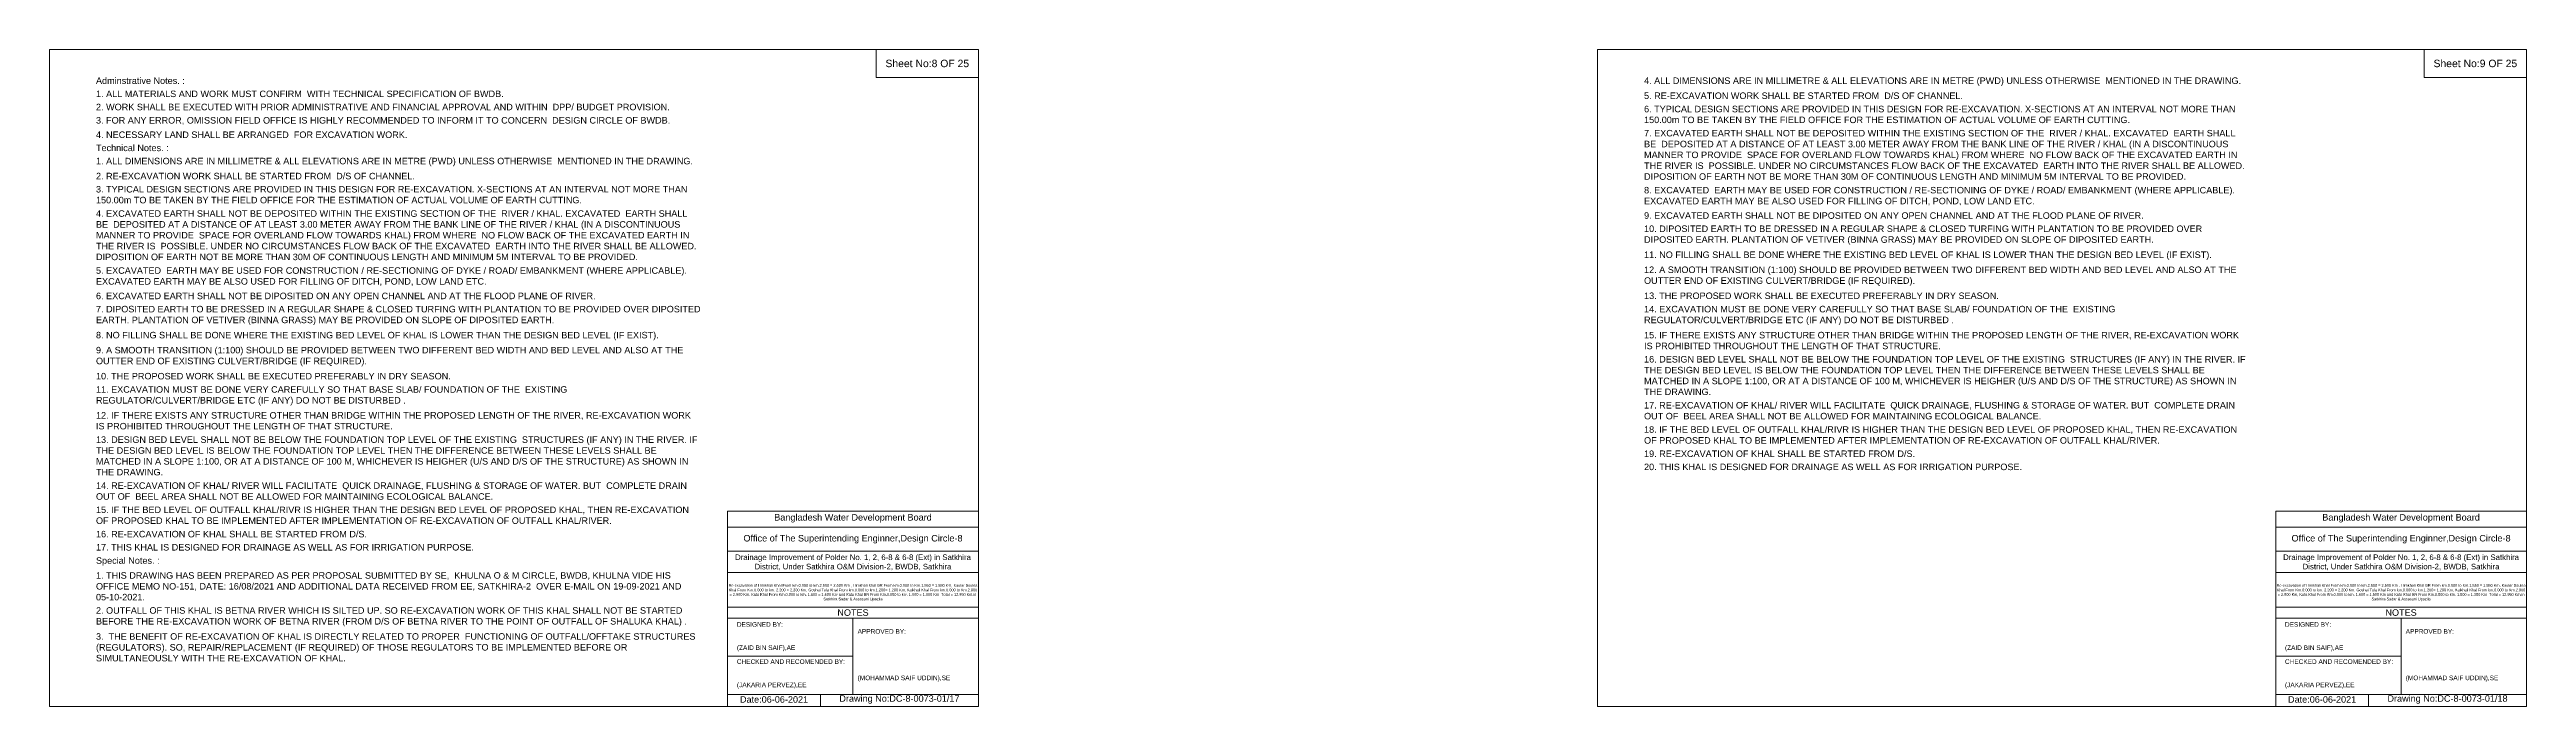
# Model space of a CAD drawing. Header units: inches. Extents: x 93000 to 346000, y -4242 to 0.
# Drawn here: x 170000 to 186000, y -4242 to 0 of the extents above; entities that cross this region are included whole.
import ezdxf

# ---------------------------------------------------------------- set-up
doc = ezdxf.new("R2010")
doc.units = ezdxf.units.IN
doc.header["$LTSCALE"] = 7
doc.header["$MEASUREMENT"] = 0
doc.layers.add('Cross section Data Border', color=7, linetype='Continuous', lineweight=9)
doc.styles.get("Standard").update_dxf_attribs({"font": 'arial.ttf'})

msp = doc.modelspace()

# ---------------------------------------------------------------- linework, layer by layer
at = {"layer": 'Cross section Data Border'}
for points in [[(170000, 0), (176000, 0), (176000, -4242), (170000, -4242)], [(175340, 0), (176000, 0), (176000, -180), (175340, -180)], [(180000, 0), (186000, 0), (186000, -4242), (180000, -4242)], [(185340, 0), (186000, 0), (186000, -180), (185340, -180)]]:
    msp.add_lwpolyline(points, close=True, dxfattribs=at)
for points in [[(174380, -4242), (174380, -2982), (176000, -2982)], [(184380, -4242), (184380, -2982), (186000, -2982)], [(174380, -3084), (176000, -3084)], [(184380, -3084), (186000, -3084)], [(174380, -3240), (176000, -3240)], [(184380, -3240), (186000, -3240)], [(174380, -3378), (176000, -3378)], [(184380, -3378), (186000, -3378)], [(174380, -3600), (176000, -3600)], [(174380, -3672), (176000, -3672)], [(175190, -3672), (175190, -4164)], [(184380, -3600), (186000, -3600)], [(184380, -3672), (186000, -3672)], [(185190, -3672), (185190, -4164)], [(174380, -3918), (175190, -3918)], [(184380, -3918), (185190, -3918)], [(174380, -4164), (176000, -4164)], [(174980, -4164), (174980, -4242)], [(184380, -4164), (186000, -4164)], [(184980, -4164), (184980, -4242)]]:
    msp.add_lwpolyline(points, dxfattribs=at)

# ---------------------------------------------------------------- texts
at = {"layer": 'Cross section Data Border', "attachment_point": 5}
for s, insert, char_height in [('Sheet No:8 OF 25', (175670, -90), 48), ('Sheet No:9 OF 25', (185670, -90), 48), ('Bangladesh Water Development Board', (175190, -3027), 42), ('Bangladesh Water Development Board', (185190, -3027), 42), ('Office of The Superintending Enginner,Design Circle-8', (175190, -3162), 42), ('Office of The Superintending Enginner,Design Circle-8', (185190, -3162), 42)]:
    msp.add_mtext(s, dxfattribs=dict(at, insert=insert, char_height=char_height))
at = {"layer": 'Cross section Data Border'}
for s, insert, char_height, width, attachment_point in [('Adminstrative Notes. :', (170300, -180), 42, 3900, 1), ('1. ALL MATERIALS AND WORK MUST CONFIRM  WITH TECHNICAL SPECIFICATION OF BWDB.', (170300, -265), 42, 3900, 1), ('4. ALL DIMENSIONS ARE IN MILLIMETRE & ALL ELEVATIONS ARE IN METRE (PWD) UNLESS OTHERWISE  MENTIONED IN THE DRAWING.', (180300, -180), 42, 3900, 1), ('5. RE-EXCAVATION WORK SHALL BE STARTED FROM  D/S OF CHANNEL.', (180300, -277), 42, 3900, 1), ('3. FOR ANY ERROR, OMISSION FIELD OFFICE IS HIGHLY RECOMMENDED TO INFORM IT TO CONCERN  DESIGN CIRCLE OF BWDB.', (170300, -436), 42, 3900, 1), ('2. WORK SHALL BE EXECUTED WITH PRIOR ADMINISTRATIVE AND FINANCIAL APPROVAL AND WITHIN  DPP/ BUDGET PROVISION.', (170300, -350), 42, 3900, 1), ('6. TYPICAL DESIGN SECTIONS ARE PROVIDED IN THIS DESIGN FOR RE-EXCAVATION. X-SECTIONS AT AN INTERVAL NOT MORE THAN 150.00m TO BE TAKEN BY THE FIELD OFFICE FOR THE ESTIMATION OF ACTUAL VOLUME OF EARTH CUTTING.', (180300, -363), 42, 3900, 1), ('4. NECESSARY LAND SHALL BE ARRANGED  FOR EXCAVATION WORK. ', (170300, -529), 42, 3900, 1), ('Technical Notes. :', (170300, -614), 42, 3900, 1), ('7. EXCAVATED EARTH SHALL NOT BE DEPOSITED WITHIN THE EXISTING SECTION OF THE  RIVER / KHAL. EXCAVATED  EARTH SHALL BE  DEPOSITED AT A DISTANCE OF AT LEAST 3.00 METER AWAY FROM THE BANK LINE OF THE RIVER / KHAL (IN A DISCONTINUOUS  MANNER TO PROVIDE  SPACE FOR OVERLAND FLOW TOWARDS KHAL) FROM WHERE  NO FLOW BACK OF THE EXCAVATED EARTH IN THE RIVER IS  POSSIBLE. UNDER NO CIRCUMSTANCES FLOW BACK OF THE EXCAVATED  EARTH INTO THE RIVER SHALL BE ALLOWED. DIPOSITION OF EARTH NOT BE MORE THAN 30M OF CONTINUOUS LENGTH AND MINIMUM 5M INTERVAL TO BE PROVIDED.', (180300, -519), 42, 3900, 1), ('2. RE-EXCAVATION WORK SHALL BE STARTED FROM  D/S OF CHANNEL.', (170300, -796), 42, 3900, 1), ('1. ALL DIMENSIONS ARE IN MILLIMETRE & ALL ELEVATIONS ARE IN METRE (PWD) UNLESS OTHERWISE  MENTIONED IN THE DRAWING.', (170300, -699), 42, 3900, 1), ('3. TYPICAL DESIGN SECTIONS ARE PROVIDED IN THIS DESIGN FOR RE-EXCAVATION. X-SECTIONS AT AN INTERVAL NOT MORE THAN 150.00m TO BE TAKEN BY THE FIELD OFFICE FOR THE ESTIMATION OF ACTUAL VOLUME OF EARTH CUTTING.', (170300, -881), 42, 3900, 1), ('8. EXCAVATED  EARTH MAY BE USED FOR CONSTRUCTION / RE-SECTIONING OF DYKE / ROAD/ EMBANKMENT (WHERE APPLICABLE). EXCAVATED EARTH MAY BE ALSO USED FOR FILLING OF DITCH, POND, LOW LAND ETC.', (180300, -887), 42, 3900, 1), ('4. EXCAVATED EARTH SHALL NOT BE DEPOSITED WITHIN THE EXISTING SECTION OF THE  RIVER / KHAL. EXCAVATED  EARTH SHALL BE  DEPOSITED AT A DISTANCE OF AT LEAST 3.00 METER AWAY FROM THE BANK LINE OF THE RIVER / KHAL (IN A DISCONTINUOUS  MANNER TO PROVIDE  SPACE FOR OVERLAND FLOW TOWARDS KHAL) FROM WHERE  NO FLOW BACK OF THE EXCAVATED EARTH IN THE RIVER IS  POSSIBLE. UNDER NO CIRCUMSTANCES FLOW BACK OF THE EXCAVATED  EARTH INTO THE RIVER SHALL BE ALLOWED. DIPOSITION OF EARTH NOT BE MORE THAN 30M OF CONTINUOUS LENGTH AND MINIMUM 5M INTERVAL TO BE PROVIDED.', (170300, -1038), 42, 3900, 1), ('9. EXCAVATED EARTH SHALL NOT BE DIPOSITED ON ANY OPEN CHANNEL AND AT THE FLOOD PLANE OF RIVER.', (180300, -1051), 42, 3900, 1), ('10. DIPOSITED EARTH TO BE DRESSED IN A REGULAR SHAPE & CLOSED TURFING WITH PLANTATION TO BE PROVIDED OVER DIPOSITED EARTH. PLANTATION OF VETIVER (BINNA GRASS) MAY BE PROVIDED ON SLOPE OF DIPOSITED EARTH.\\P', (180300, -1136), 42, 3900, 1), ('5. EXCAVATED  EARTH MAY BE USED FOR CONSTRUCTION / RE-SECTIONING OF DYKE / ROAD/ EMBANKMENT (WHERE APPLICABLE). EXCAVATED EARTH MAY BE ALSO USED FOR FILLING OF DITCH, POND, LOW LAND ETC.', (170300, -1406), 42, 3900, 1), ('12. A SMOOTH TRANSITION (1:100) SHOULD BE PROVIDED BETWEEN TWO DIFFERENT BED WIDTH AND BED LEVEL AND ALSO AT THE OUTTER END OF EXISTING CULVERT/BRIDGE (IF REQUIRED).', (180300, -1401), 42, 3900, 1), ('11. NO FILLING SHALL BE DONE WHERE THE EXISTING BED LEVEL OF KHAL IS LOWER THAN THE DESIGN BED LEVEL (IF EXIST).', (180300, -1304), 42, 3900, 1), ('6. EXCAVATED EARTH SHALL NOT BE DIPOSITED ON ANY OPEN CHANNEL AND AT THE FLOOD PLANE OF RIVER.', (170300, -1570), 42, 3900, 1), ('13. THE PROPOSED WORK SHALL BE EXECUTED PREFERABLY IN DRY SEASON.', (180300, -1569), 42, 3900, 1), ('7. DIPOSITED EARTH TO BE DRESSED IN A REGULAR SHAPE & CLOSED TURFING WITH PLANTATION TO BE PROVIDED OVER DIPOSITED EARTH. PLANTATION OF VETIVER (BINNA GRASS) MAY BE PROVIDED ON SLOPE OF DIPOSITED EARTH.\\P', (170300, -1655), 42, 3900, 1), ('14. EXCAVATION MUST BE DONE VERY CAREFULLY SO THAT BASE SLAB/ FOUNDATION OF THE  EXISTING REGULATOR/CULVERT/BRIDGE ETC (IF ANY) DO NOT BE DISTURBED .\\P', (180300, -1655), 42, 3900, 1), ('8. NO FILLING SHALL BE DONE WHERE THE EXISTING BED LEVEL OF KHAL IS LOWER THAN THE DESIGN BED LEVEL (IF EXIST).', (170300, -1823), 42, 3900, 1), ('9. A SMOOTH TRANSITION (1:100) SHOULD BE PROVIDED BETWEEN TWO DIFFERENT BED WIDTH AND BED LEVEL AND ALSO AT THE OUTTER END OF EXISTING CULVERT/BRIDGE (IF REQUIRED).', (170300, -1920), 42, 3900, 1), ('15. IF THERE EXISTS ANY STRUCTURE OTHER THAN BRIDGE WITHIN THE PROPOSED LENGTH OF THE RIVER, RE-EXCAVATION WORK IS PROHIBITED THROUGHOUT THE LENGTH OF THAT STRUCTURE.', (180300, -1823), 42, 3900, 1), ('16. DESIGN BED LEVEL SHALL NOT BE BELOW THE FOUNDATION TOP LEVEL OF THE EXISTING  STRUCTURES (IF ANY) IN THE RIVER. IF THE DESIGN BED LEVEL IS BELOW THE FOUNDATION TOP LEVEL THEN THE DIFFERENCE BETWEEN THESE LEVELS SHALL BE MATCHED IN A SLOPE 1:100, OR AT A DISTANCE OF 100 M, WHICHEVER IS HEIGHER (U/S AND D/S OF THE STRUCTURE) AS SHOWN IN THE DRAWING.', (180300, -1979), 42, 3900, 1), ('10. THE PROPOSED WORK SHALL BE EXECUTED PREFERABLY IN DRY SEASON.', (170300, -2088), 42, 3900, 1), ('11. EXCAVATION MUST BE DONE VERY CAREFULLY SO THAT BASE SLAB/ FOUNDATION OF THE  EXISTING REGULATOR/CULVERT/BRIDGE ETC (IF ANY) DO NOT BE DISTURBED .\\P', (170300, -2174), 42, 3900, 1), ('12. IF THERE EXISTS ANY STRUCTURE OTHER THAN BRIDGE WITHIN THE PROPOSED LENGTH OF THE RIVER, RE-EXCAVATION WORK IS PROHIBITED THROUGHOUT THE LENGTH OF THAT STRUCTURE.', (170300, -2341), 42, 3900, 1), ('17. RE-EXCAVATION OF KHAL/ RIVER WILL FACILITATE  QUICK DRAINAGE, FLUSHING & STORAGE OF WATER. BUT  COMPLETE DRAIN OUT OF  BEEL AREA SHALL NOT BE ALLOWED FOR MAINTAINING ECOLOGICAL BALANCE.', (180300, -2276), 42, 3900, 1), ('13. DESIGN BED LEVEL SHALL NOT BE BELOW THE FOUNDATION TOP LEVEL OF THE EXISTING  STRUCTURES (IF ANY) IN THE RIVER. IF THE DESIGN BED LEVEL IS BELOW THE FOUNDATION TOP LEVEL THEN THE DIFFERENCE BETWEEN THESE LEVELS SHALL BE MATCHED IN A SLOPE 1:100, OR AT A DISTANCE OF 100 M, WHICHEVER IS HEIGHER (U/S AND D/S OF THE STRUCTURE) AS SHOWN IN THE DRAWING.', (170300, -2498), 42, 3900, 1), ('18. IF THE BED LEVEL OF OUTFALL KHAL/RIVR IS HIGHER THAN THE DESIGN BED LEVEL OF PROPOSED KHAL, THEN RE-EXCAVATION OF PROPOSED KHAL TO BE IMPLEMENTED AFTER IMPLEMENTATION OF RE-EXCAVATION OF OUTFALL KHAL/RIVER.', (180300, -2433), 42, 3900, 1), ('20. THIS KHAL IS DESIGNED FOR DRAINAGE AS WELL AS FOR IRRIGATION PURPOSE.\\P', (180300, -2674), 42, 3900, 1), ('19. RE-EXCAVATION OF KHAL SHALL BE STARTED FROM D/S.', (180300, -2589), 42, 3900, 1), ('14. RE-EXCAVATION OF KHAL/ RIVER WILL FACILITATE  QUICK DRAINAGE, FLUSHING & STORAGE OF WATER. BUT  COMPLETE DRAIN OUT OF  BEEL AREA SHALL NOT BE ALLOWED FOR MAINTAINING ECOLOGICAL BALANCE.', (170300, -2795), 42, 3900, 1), ('15. IF THE BED LEVEL OF OUTFALL KHAL/RIVR IS HIGHER THAN THE DESIGN BED LEVEL OF PROPOSED KHAL, THEN RE-EXCAVATION OF PROPOSED KHAL TO BE IMPLEMENTED AFTER IMPLEMENTATION OF RE-EXCAVATION OF OUTFALL KHAL/RIVER.', (170300, -2951), 42, 3900, 1), ('16. RE-EXCAVATION OF KHAL SHALL BE STARTED FROM D/S.', (170300, -3108), 42, 3900, 1), ('17. THIS KHAL IS DESIGNED FOR DRAINAGE AS WELL AS FOR IRRIGATION PURPOSE.\\P', (170300, -3193), 42, 3900, 1), ('Special Notes. :', (170300, -3279), 42, 3900, 1), ('Drainage Improvement of Polder No. 1, 2, 6-8 & 6-8 (Ext) in Satkhira District, Under Satkhira O&M Division-2, BWDB, Satkhira', (175190, -3312), 36, 1680, 5), ('Drainage Improvement of Polder No. 1, 2, 6-8 & 6-8 (Ext) in Satkhira District, Under Satkhira O&M Division-2, BWDB, Satkhira', (185190, -3312), 36, 1680, 5), ('1. THIS DRAWING HAS BEEN PREPARED AS PER PROPOSAL SUBMITTED BY SE,  KHULNA O & M CIRCLE, BWDB, KHULNA VIDE HIS OFFICE MEMO NO-151, DATE: 16/08/2021 AND ADDITIONAL DATA RECEIVED FROM EE, SATKHIRA-2  OVER E-MAIL ON 19-09-2021 AND 05-10-2021.\\P', (170300, -3375), 42, 3900, 1), ('Re-excavation of Himkhali Khal From km.0.000 to km.2.500 = 2.500 Km , Himkhali Khal BR From km.0.000 to Km.1.550 = 1.550 Km, Kaular Boulna Khal From Km.0.000 to km. 2.200 = 2.200 Km, Goshai Tola Khal From km.0.000 to km.1.200= 1.200 Km, Kaikhali Khal From km.0.000 to Km.2.900 = 2.900 Km, Kata Khal From Km.0.000 to km. 1.600 = 1.600 Km and Kata Khal BR From Km.0.000 to km. 1.000 = 1.000 Km  Total = 12.950 Km.in Satkhira Sadar & Assasuni Upazila', (175190, -3507), 17.611, 1620, 5), ('Re-excavation of Himkhali Khal From km.0.000 to km.2.500 = 2.500 Km , Himkhali Khal BR From km.0.000 to Km.1.550 = 1.550 Km, Kaular Boulna Khal From Km.0.000 to km. 2.200 = 2.200 Km, Goshai Tola Khal From km.0.000 to km.1.200= 1.200 Km, Kaikhali Khal From km.0.000 to Km.2.900 = 2.900 Km, Kata Khal From Km.0.000 to km. 1.600 = 1.600 Km and Kata Khal BR From Km.0.000 to km. 1.000 = 1.000 Km  Total = 12.950 Km.in Satkhira Sadar & Assasuni Upazila', (185190, -3507), 17.611, 1620, 5), ('2. OUTFALL OF THIS KHAL IS BETNA RIVER WHICH IS SILTED UP. SO RE-EXCAVATION WORK OF THIS KHAL SHALL NOT BE STARTED BEFORE THE RE-EXCAVATION WORK OF BETNA RIVER (FROM D/S OF BETNA RIVER TO THE POINT OF OUTFALL OF SHALUKA KHAL) .   ', (170300, -3601), 42, 3900, 1), ('NOTES', (175190, -3636), 42, 1680, 5), ('NOTES', (185190, -3636), 42, 1680, 5), ('3.  THE BENEFIT OF RE-EXCAVATION OF KHAL IS DIRECTLY RELATED TO PROPER  FUNCTIONING OF OUTFALL/OFFTAKE STRUCTURES (REGULATORS). SO, REPAIR/REPLACEMENT (IF REQUIRED) OF THOSE REGULATORS TO BE IMPLEMENTED BEFORE OR SIMULTANEOUSLY WITH THE RE-EXCAVATION OF KHAL.        ', (170300, -3769), 42, 3900, 1), ('DESIGNED BY:\\P\\P\\P(ZAID BIN SAIF),AE', (174440, -3792), 30, 840, 4), ('APPROVED BY:\\P\\P\\P\\P\\P\\P(MOHAMMAD SAIF UDDIN),SE', (175220, -3912), 30, 840, 4), ('DESIGNED BY:\\P\\P\\P(ZAID BIN SAIF),AE', (184440, -3792), 30, 840, 4), ('APPROVED BY:\\P\\P\\P\\P\\P\\P(MOHAMMAD SAIF UDDIN),SE', (185220, -3912), 30, 840, 4), ('CHECKED AND RECOMENDED BY:\\P\\P\\P(JAKARIA PERVEZ),EE', (174440, -4032), 30, 840, 4), ('CHECKED AND RECOMENDED BY:\\P\\P\\P(JAKARIA PERVEZ),EE', (184440, -4032), 30, 840, 4), ('Date:06-06-2021', (174680, -4197), 42, 840, 5), ('Drawing No:DC-8-0073-01/17', (175490, -4197), 42, 1320, 5), ('Date:06-06-2021', (184680, -4197), 42, 840, 5), ('Drawing No:DC-8-0073-01/18', (185490, -4197), 42, 1320, 5)]:
    msp.add_mtext(s, dxfattribs=dict(at, insert=insert, char_height=char_height, width=width, attachment_point=attachment_point))

doc.saveas('drawing.dxf')
